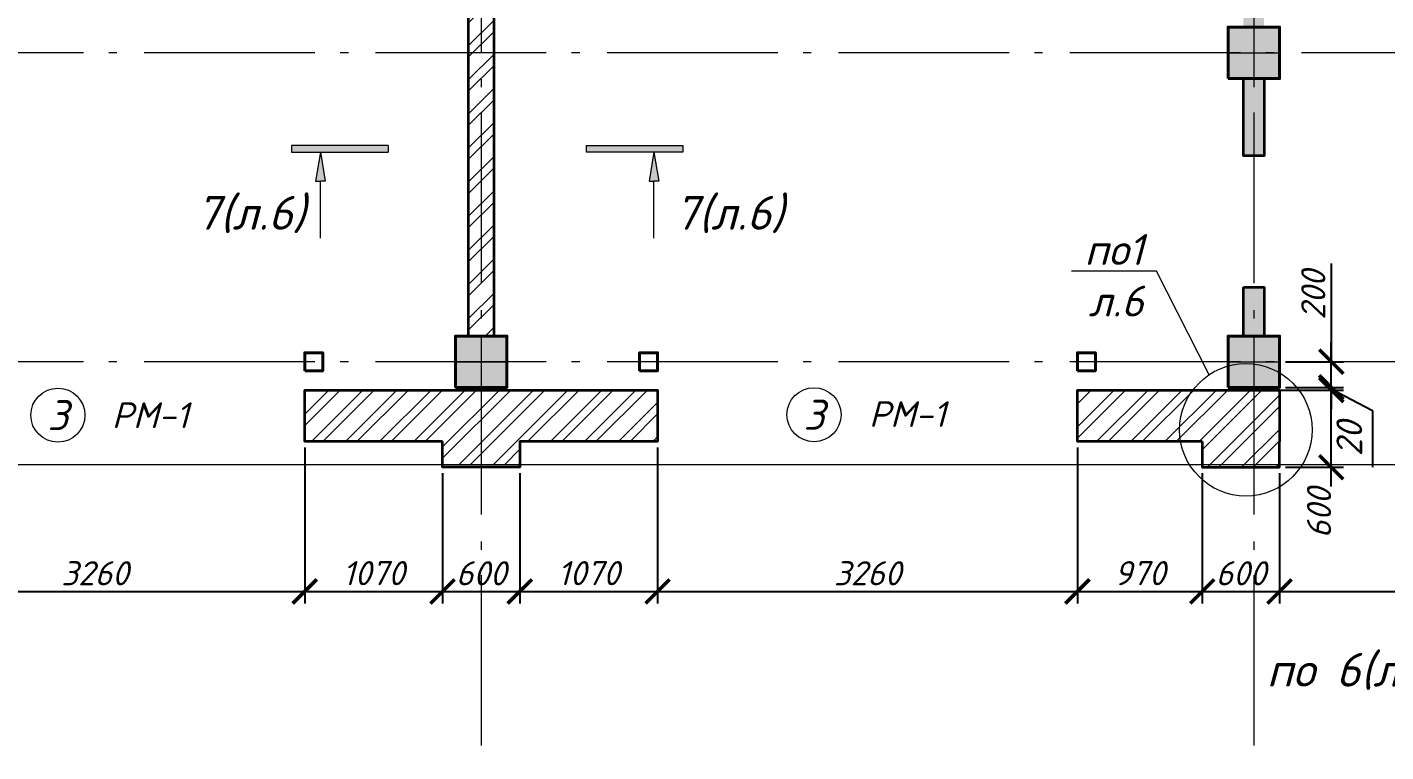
# Model space of a CAD drawing. Header units: millimetres. Extents: x -82276 to 69119, y 30132 to 86759.
# Drawn here: x 3353 to 13905, y 60424 to 66056 of the extents above; entities that cross this region are included whole.
import ezdxf
from ezdxf import colors
from ezdxf.entities.mleader import LeaderData, LeaderLine
from ezdxf.enums import TextEntityAlignment as Align
from ezdxf.math import Vec2, Vec3

# ---------------------------------------------------------------- set-up
doc = ezdxf.new("R2010")
doc.units = ezdxf.units.MM
doc.header["$MEASUREMENT"] = 0
doc.linetypes.add('Double Dashed', pattern=[1797.222233, 1325, -211.666656, 63.333344, -197.222233])
doc.layers.get('0').update_dxf_attribs({"lineweight": 5})
doc.layers.add('#Hatch', color=252, linetype='Continuous', lineweight=5, true_color=0x696969)
for name, color, linetype, lineweight in [('#Выноски', 150, 'Continuous', 15), ('#стены внутр', 152, 'Continuous', 35), ('#стены наруж', 12, 'Continuous', 35), ('k_ Рамка', 7, 'Continuous', 50), ('колонны_Ном._пера__94', 252, 'Continuous', 5), ('колонны_Ном._пера__99', 7, 'Continuous', 40), ('оси_Ном._пера__96', 7, 'Continuous', 5), ('размеры', 7, 'Continuous', 5), ('чертеж', 7, 'Continuous', 5)]:
    doc.layers.add(name, color=color, linetype=linetype, lineweight=lineweight)
doc.layers.add('колонны', color=7, linetype='Continuous')
doc.layers.add('оси', color=7, linetype='Continuous')
doc.styles.get("Standard").update_dxf_attribs({"font": 'isocpeui.ttf'})
doc.styles.add('STEP PR', font='isocpeui.ttf')
doc.styles.add('СГЕНЕРИР_СТИЛЬ_2', font='gost_2_304-81_type.ttf')
doc.dimstyles.new('SPDS', dxfattribs={"dimscale": 50, "dimtxt": 2.5, "dimasz": 2.5, "dimexe": 1.25, "dimexo": 0.625, "dimtad": 1, "dimdec": 0, "dimrnd": 0.001, "dimtxsty": 'STEP PR', "dimblk": 'ARCHTICK', "dimcen": 2.5, "dimdle": 2, "dimclrd": 256, "dimclre": 256, "dimclrt": 7, "dimadec": 0, "dimazin": 2, "dimtfac": 0.75, "dimtdec": 0, "dimtmove": 1, "dimatfit": 3, "dimfxl": 1, "dimtolj": 1, "dimarcsym": 1})
doc.dimstyles.new('STEP', dxfattribs={"dimtxt": 200, "dimasz": 150, "dimexe": 80, "dimexo": 80, "dimgap": 80, "dimtad": 1, "dimdec": 0, "dimzin": 0, "dimdsep": 46, "dimtxsty": 'Standard', "dimblk": 'ARCHTICK', "dimcen": 150, "dimdle": 80, "dimadec": 0, "dimazin": 0, "dimtfac": 1, "dimtdec": 0, "dimtofl": 0, "dimtmove": 1, "dimatfit": 3, "dimfxl": 1, "dimtolj": 1, "dimtzin": 0, "dimarcsym": 0})

# ---------------------------------------------------------------- blocks, each defined once
blk = doc.blocks.new('Колонна_15_1', base_point=(22379, 71856))
at = {"layer": 'колонны_Ном._пера__94', "linetype": 'Continuous'}
blk.add_hatch(color=256, dxfattribs=at).paths.add_polyline_path([(22179, 71647), (22579, 71647), (22579, 72047), (22179, 72047)])
at = {"layer": 'колонны_Ном._пера__94', "color": 253, "lineweight": 5, "true_color": 0xa3a3a3}
for points in [[(22379, 72047), (22379, 71647)], [(22179, 71847), (22579, 71847)]]:
    blk.add_lwpolyline(points, dxfattribs=at)
at = {"layer": 'колонны_Ном._пера__99', "linetype": 'Continuous', "flags": 128}
blk.add_lwpolyline([(22179, 71647), (22579, 71647), (22579, 72047), (22179, 72047)], close=True, dxfattribs=at)
blk = doc.blocks.new('Стандартный маркер сетки_17')
at = {"layer": 'оси_Ном._пера__96', "linetype": 'Double Dashed'}
blk.add_line((900, 0), (20403, 0), dxfattribs=at)
at = {"layer": 'оси_Ном._пера__96', "style": 'СГЕНЕРИР_СТИЛЬ_2'}
blk.add_attdef('AC_MarkerText_1', text='', height=350, rotation=90, dxfattribs=at).set_placement((21973, -122), align=Align.BOTTOM_LEFT)
blk = doc.blocks.new('_ArchTick')
at = {"color": 0, "linetype": 'ByBlock', "const_width": 0.15}
blk.add_lwpolyline([(-0.5, -0.5), (0.5, 0.5)], dxfattribs=at)
blk = doc.blocks.new('*D161')
at = {"layer": 'Defpoints', "color": 0, "transparency": 16777216}
for p in [(2249, 62836), (5509, 62836), (5509, 61671)]:
    blk.add_point(p, dxfattribs=at)
at = {"layer": 'размеры', "lineweight": -2, "transparency": 16777216}
for p, q in [((2249, 62789), (2249, 61577)), ((5509, 62789), (5509, 61577)), ((2099, 61671), (5659, 61671))]:
    blk.add_line(p, q, dxfattribs=at)
at = {"layer": 'размеры', "lineweight": -2, "transparency": 16777216, "xscale": 187.5, "yscale": 187.5, "zscale": 187.5, "rotation": 180}
blk.add_blockref('_ArchTick', (2249, 61671), dxfattribs=at)
at = {"layer": 'размеры', "lineweight": -2, "transparency": 16777216, "xscale": 187.5, "yscale": 187.5, "zscale": 187.5}
blk.add_blockref('_ArchTick', (5509, 61671), dxfattribs=at)
at = {"layer": 'размеры', "color": 7, "transparency": 16777216, "insert": (3879, 61812), "char_height": 187.5, "attachment_point": 5, "style": 'STEP PR'}
blk.add_mtext('\\A1;3260', dxfattribs=at)
blk = doc.blocks.new('*D162')
at = {"layer": 'Defpoints', "color": 0, "transparency": 16777216}
for p in [(5509, 62836), (6579, 62636), (6579, 61671)]:
    blk.add_point(p, dxfattribs=at)
at = {"layer": 'размеры', "lineweight": -2, "transparency": 16777216}
for p, q in [((5509, 62789), (5509, 61577)), ((6579, 62589), (6579, 61577)), ((5359, 61671), (6729, 61671))]:
    blk.add_line(p, q, dxfattribs=at)
at = {"layer": 'размеры', "lineweight": -2, "transparency": 16777216, "xscale": 187.5, "yscale": 187.5, "zscale": 187.5, "rotation": 180}
blk.add_blockref('_ArchTick', (5509, 61671), dxfattribs=at)
at = {"layer": 'размеры', "lineweight": -2, "transparency": 16777216, "xscale": 187.5, "yscale": 187.5, "zscale": 187.5}
blk.add_blockref('_ArchTick', (6579, 61671), dxfattribs=at)
at = {"layer": 'размеры', "color": 7, "transparency": 16777216, "insert": (6044, 61813), "char_height": 187.5, "attachment_point": 5, "style": 'STEP PR'}
blk.add_mtext('\\A1;1070', dxfattribs=at)
blk = doc.blocks.new('*D163')
at = {"layer": 'Defpoints', "color": 0, "transparency": 16777216}
for p in [(6579, 62636), (7179, 62636), (7179, 61671)]:
    blk.add_point(p, dxfattribs=at)
at = {"layer": 'размеры', "lineweight": -2, "transparency": 16777216}
for p, q in [((6579, 62589), (6579, 61577)), ((7179, 62589), (7179, 61577)), ((6429, 61671), (7329, 61671))]:
    blk.add_line(p, q, dxfattribs=at)
at = {"layer": 'размеры', "lineweight": -2, "transparency": 16777216, "xscale": 187.5, "yscale": 187.5, "zscale": 187.5, "rotation": 180}
blk.add_blockref('_ArchTick', (6579, 61671), dxfattribs=at)
at = {"layer": 'размеры', "lineweight": -2, "transparency": 16777216, "xscale": 187.5, "yscale": 187.5, "zscale": 187.5}
blk.add_blockref('_ArchTick', (7179, 61671), dxfattribs=at)
at = {"layer": 'размеры', "color": 7, "transparency": 16777216, "insert": (6879, 61812), "char_height": 187.5, "attachment_point": 5, "style": 'STEP PR'}
blk.add_mtext('\\A1;600', dxfattribs=at)
blk = doc.blocks.new('*D164')
at = {"layer": 'Defpoints', "color": 0, "transparency": 16777216}
for p in [(8249, 62836), (7179, 62636), (8249, 61671)]:
    blk.add_point(p, dxfattribs=at)
at = {"layer": 'размеры', "lineweight": -2, "transparency": 16777216}
for p, q in [((8249, 62789), (8249, 61577)), ((7179, 62589), (7179, 61577)), ((7029, 61671), (8399, 61671))]:
    blk.add_line(p, q, dxfattribs=at)
at = {"layer": 'размеры', "lineweight": -2, "transparency": 16777216, "xscale": 187.5, "yscale": 187.5, "zscale": 187.5, "rotation": 180}
blk.add_blockref('_ArchTick', (7179, 61671), dxfattribs=at)
at = {"layer": 'размеры', "lineweight": -2, "transparency": 16777216, "xscale": 187.5, "yscale": 187.5, "zscale": 187.5}
blk.add_blockref('_ArchTick', (8249, 61671), dxfattribs=at)
at = {"layer": 'размеры', "color": 7, "transparency": 16777216, "insert": (7714, 61813), "char_height": 187.5, "attachment_point": 5, "style": 'STEP PR'}
blk.add_mtext('\\A1;1070', dxfattribs=at)
blk = doc.blocks.new('*D165')
at = {"layer": 'Defpoints', "color": 0, "transparency": 16777216}
for p in [(8249, 62836), (11509, 62836), (11509, 61671)]:
    blk.add_point(p, dxfattribs=at)
at = {"layer": 'размеры', "lineweight": -2, "transparency": 16777216}
for p, q in [((8249, 62789), (8249, 61577)), ((11509, 62789), (11509, 61577)), ((8099, 61671), (11659, 61671))]:
    blk.add_line(p, q, dxfattribs=at)
at = {"layer": 'размеры', "lineweight": -2, "transparency": 16777216, "xscale": 187.5, "yscale": 187.5, "zscale": 187.5, "rotation": 180}
blk.add_blockref('_ArchTick', (8249, 61671), dxfattribs=at)
at = {"layer": 'размеры', "lineweight": -2, "transparency": 16777216, "xscale": 187.5, "yscale": 187.5, "zscale": 187.5}
blk.add_blockref('_ArchTick', (11509, 61671), dxfattribs=at)
at = {"layer": 'размеры', "color": 7, "transparency": 16777216, "insert": (9879, 61812), "char_height": 187.5, "attachment_point": 5, "style": 'STEP PR'}
blk.add_mtext('\\A1;3260', dxfattribs=at)
blk = doc.blocks.new('*D166')
at = {"layer": 'Defpoints', "color": 0, "transparency": 16777216}
for p in [(11509, 62836), (12479, 62636), (12479, 61671)]:
    blk.add_point(p, dxfattribs=at)
at = {"layer": 'размеры', "lineweight": -2, "transparency": 16777216}
for p, q in [((11509, 62789), (11509, 61577)), ((12479, 62589), (12479, 61577)), ((11359, 61671), (12629, 61671))]:
    blk.add_line(p, q, dxfattribs=at)
at = {"layer": 'размеры', "lineweight": -2, "transparency": 16777216, "xscale": 187.5, "yscale": 187.5, "zscale": 187.5, "rotation": 180}
blk.add_blockref('_ArchTick', (11509, 61671), dxfattribs=at)
at = {"layer": 'размеры', "lineweight": -2, "transparency": 16777216, "xscale": 187.5, "yscale": 187.5, "zscale": 187.5}
blk.add_blockref('_ArchTick', (12479, 61671), dxfattribs=at)
at = {"layer": 'размеры', "color": 7, "transparency": 16777216, "insert": (11994, 61813), "char_height": 187.5, "attachment_point": 5, "style": 'STEP PR'}
blk.add_mtext('\\A1;970', dxfattribs=at)
blk = doc.blocks.new('*D167')
at = {"layer": 'Defpoints', "color": 0, "transparency": 16777216}
for p in [(12479, 62636), (13079, 62636), (13079, 61671)]:
    blk.add_point(p, dxfattribs=at)
at = {"layer": 'размеры', "lineweight": -2, "transparency": 16777216}
for p, q in [((12479, 62589), (12479, 61577)), ((13079, 62589), (13079, 61577)), ((12329, 61671), (13229, 61671))]:
    blk.add_line(p, q, dxfattribs=at)
at = {"layer": 'размеры', "lineweight": -2, "transparency": 16777216, "xscale": 187.5, "yscale": 187.5, "zscale": 187.5, "rotation": 180}
blk.add_blockref('_ArchTick', (12479, 61671), dxfattribs=at)
at = {"layer": 'размеры', "lineweight": -2, "transparency": 16777216, "xscale": 187.5, "yscale": 187.5, "zscale": 187.5}
blk.add_blockref('_ArchTick', (13079, 61671), dxfattribs=at)
at = {"layer": 'размеры', "color": 7, "transparency": 16777216, "insert": (12779, 61812), "char_height": 187.5, "attachment_point": 5, "style": 'STEP PR'}
blk.add_mtext('\\A1;600', dxfattribs=at)
blk = doc.blocks.new('*D168')
at = {"layer": 'Defpoints', "color": 0, "transparency": 16777216}
for p in [(13079, 62636), (15761, 62240), (15761, 61671)]:
    blk.add_point(p, dxfattribs=at)
at = {"layer": 'размеры', "lineweight": -2, "transparency": 16777216}
for p, q in [((13079, 62589), (13079, 61577)), ((15761, 62193), (15761, 61577)), ((12929, 61671), (15911, 61671))]:
    blk.add_line(p, q, dxfattribs=at)
at = {"layer": 'размеры', "lineweight": -2, "transparency": 16777216, "xscale": 187.5, "yscale": 187.5, "zscale": 187.5, "rotation": 180}
blk.add_blockref('_ArchTick', (13079, 61671), dxfattribs=at)
at = {"layer": 'размеры', "lineweight": -2, "transparency": 16777216, "xscale": 187.5, "yscale": 187.5, "zscale": 187.5}
blk.add_blockref('_ArchTick', (15761, 61671), dxfattribs=at)
at = {"layer": 'размеры', "color": 7, "transparency": 16777216, "insert": (14420, 61812), "char_height": 187.5, "attachment_point": 5, "style": 'STEP PR'}
blk.add_mtext('\\A1;2682', dxfattribs=at)
blk = doc.blocks.new('*D224')
at = {"layer": 'Defpoints', "color": 0, "transparency": 16777216}
for p in [(11509, 63236), (13481, 63236), (13079, 62636)]:
    blk.add_point(p, dxfattribs=at)
at = {"layer": 'размеры', "lineweight": -2, "transparency": 16777216}
for p, q in [((13481, 62486), (13481, 63386)), ((11556, 63236), (13575, 63236)), ((13126, 62636), (13575, 62636))]:
    blk.add_line(p, q, dxfattribs=at)
at = {"layer": 'размеры', "lineweight": -2, "transparency": 16777216, "xscale": 187.5, "yscale": 187.5, "zscale": 187.5}
for p, rotation in [((13481, 63236), 90), ((13481, 62636), 270)]:
    blk.add_blockref('_ArchTick', p, dxfattribs=dict(at, rotation=rotation))
at = {"layer": 'размеры', "color": 7, "transparency": 16777216, "insert": (13386, 62280), "char_height": 187.5, "attachment_point": 5, "rotation": 90, "style": 'STEP PR'}
blk.add_mtext('\\A1;600', dxfattribs=at)
blk = doc.blocks.new('*D225')
at = {"layer": 'Defpoints', "color": 0, "transparency": 16777216}
for p in [(13079, 63456), (13481, 63456), (13079, 63256)]:
    blk.add_point(p, dxfattribs=at)
at = {"layer": 'размеры', "lineweight": -2, "transparency": 16777216}
for p, q in [((13481, 64220), (13481, 63456)), ((13481, 63106), (13481, 63606)), ((13126, 63456), (13575, 63456)), ((13126, 63256), (13575, 63256))]:
    blk.add_line(p, q, dxfattribs=at)
at = {"layer": 'размеры', "lineweight": -2, "transparency": 16777216, "xscale": 187.5, "yscale": 187.5, "zscale": 187.5}
for p, rotation in [((13481, 63456), 90), ((13481, 63256), 270)]:
    blk.add_blockref('_ArchTick', p, dxfattribs=dict(at, rotation=rotation))
at = {"layer": 'размеры', "color": 7, "transparency": 16777216, "insert": (13341, 63974), "char_height": 187.5, "attachment_point": 5, "rotation": 90, "style": 'STEP PR'}
blk.add_mtext('\\A1;200', dxfattribs=at)
blk = doc.blocks.new('*U269')
at = {"color": 0, "linetype": 'ByBlock', "lineweight": -2}
blk.add_circle((0, 0), 6, dxfattribs=at)
blk.add_attdef('Узел', text='', height=4, dxfattribs=at).set_placement((0, 0), align=Align.MIDDLE_CENTER)
blk = doc.blocks.new('_None')
blk = doc.blocks.new('*U276')
at = {"ltscale": 100}
h = blk.add_hatch(color=256, dxfattribs=at)
h.dxf.hatch_style = 1
h.paths.add_polyline_path([(-335, 770), (-335, 700), (665, 700), (665, 770)])
h = blk.add_hatch(color=256, dxfattribs=at)
h.dxf.hatch_style = 1
h.paths.add_polyline_path([(-85, 400), (-35, 400), (15, 400), (-35, 700)])
at = {"linetype": 'Continuous', "ltscale": 100}
for p, q in [((-335, 770), (-335, 700)), ((665, 770), (-335, 770)), ((-335, 700), (665, 700)), ((-35, 700), (-85, 400)), ((-35, 700), (15, 400)), ((-85, 400), (-35, 400)), ((15, 400), (-35, 400))]:
    blk.add_line(p, q, dxfattribs=at)
blk.add_lwpolyline([(665, 770), (665, 700)], dxfattribs=at)
at = {"linetype": 'Continuous', "ltscale": 100, "extrusion": (-1, 1e-16, 0), "elevation": 35}
blk.add_lwpolyline([(190, 0), (-400, 0)], dxfattribs=at)
at = {"ltscale": 100, "style": 'STEP PR'}
blk.add_attdef('Nh', text='', height=350, dxfattribs=at).set_placement((-192, -102), align=Align.RIGHT)
blk = doc.blocks.new('*D283')
at = {"layer": 'Defpoints', "color": 0, "transparency": 16777216}
for p in [(13079, 63256), (13079, 63236), (13481, 63256)]:
    blk.add_point(p, dxfattribs=at)
at = {"layer": 'размеры', "color": 0, "lineweight": -2, "transparency": 16777216}
for p, q in [((13481, 63256), (13481, 63406)), ((13159, 63256), (13561, 63256)), ((13159, 63236), (13561, 63236)), ((13481, 63236), (13481, 63256)), ((13481, 63246), (13801, 63076)), ((13481, 63236), (13481, 63086)), ((13801, 63076), (13801, 62637))]:
    blk.add_line(p, q, dxfattribs=at)
at = {"layer": 'размеры', "color": 0, "lineweight": -2, "transparency": 16777216, "xscale": 150, "yscale": 150, "zscale": 150}
for p, rotation in [((13481, 63256), 270), ((13481, 63236), 90)]:
    blk.add_blockref('_ArchTick', p, dxfattribs=dict(at, rotation=rotation))
at = {"layer": 'размеры', "color": 0, "transparency": 16777216, "insert": (13621, 62857), "char_height": 200, "attachment_point": 5, "rotation": 90}
blk.add_mtext('\\A1;20', dxfattribs=at)
blk = doc.blocks.new('*U277')
at = {"ltscale": 100}
h = blk.add_hatch(color=256, dxfattribs=at)
h.dxf.hatch_style = 1
h.paths.add_polyline_path([(665, 770), (665, 700), (1665, 700), (1665, 770)])
h = blk.add_hatch(color=256, dxfattribs=at)
h.dxf.hatch_style = 1
h.paths.add_polyline_path([(1415, 400), (1365, 400), (1315, 400), (1365, 700)])
at = {"linetype": 'Continuous', "ltscale": 100}
for p, q in [((665, 770), (1665, 770)), ((1665, 770), (1665, 700)), ((1665, 700), (665, 700)), ((1365, 700), (1315, 400)), ((1365, 700), (1415, 400)), ((1315, 400), (1365, 400)), ((1415, 400), (1365, 400))]:
    blk.add_line(p, q, dxfattribs=at)
blk.add_lwpolyline([(665, 770), (665, 700)], dxfattribs=at)
at = {"linetype": 'Continuous', "ltscale": 100, "extrusion": (1, 1e-16, 0), "elevation": 1365}
blk.add_lwpolyline([(-190, 0), (400, 0)], dxfattribs=at)
at = {"ltscale": 100, "style": 'STEP PR'}
blk.add_attdef('Nh', text='', height=350, dxfattribs=at).set_placement((1799, -102), align=Align.RIGHT)

msp = doc.modelspace()

# ---------------------------------------------------------------- hatches: boundary and pattern name
at = {"layer": '#Hatch'}
h = msp.add_hatch(dxfattribs=at)
h.set_pattern_fill('ANSI32', color=256, scale=500)
h.paths.add_polyline_path([(6879, 65855.7), (6979, 65855.7), (6979, 67455.7), (6879, 67455.7)])
h.paths.add_polyline_path([(6779, 65855.7), (6879, 65855.7), (6879, 67455.7), (6779, 67455.7)])
h.paths.add_polyline_path([(6779, 63655.7), (6879, 63655.7), (6879, 65855.7), (6779, 65855.7)])
h.paths.add_polyline_path([(6879, 63655.7), (6979, 63655.7), (6979, 65855.7), (6879, 65855.7)])
h = msp.add_hatch(dxfattribs=at)
h.set_pattern_fill('ANSI32', color=256, scale=500)
h.paths.add_polyline_path([(8249, 62835.7), (8249, 63235.7), (6879, 63235.7), (6879, 62655.7), (7179, 62655.7), (7179, 62835.7)])
h.paths.add_polyline_path([(6879, 63235.7), (5508.7, 63235.7), (5508.7, 62835.7), (6579, 62835.7), (6579, 62655.7), (6879, 62655.7)])
h = msp.add_hatch(dxfattribs=at)
h.set_pattern_fill('ANSI32', color=256, scale=500)
h.paths.add_polyline_path([(13079, 63235.7), (11509, 63235.7), (11509, 62835.7), (12479, 62835.7), (12479, 62655.7), (13079, 62655.7), (13079, 62835.7)])
h.paths.add_polyline_path([(13079, 62655.7), (12479, 62655.7), (12479, 62635.7), (13079, 62635.7)])
at = {"layer": 'колонны_Ном._пера__94', "linetype": 'Continuous', "true_color": 0x737373}
h = msp.add_hatch(color=8, dxfattribs=at)
h.paths.add_polyline_path([(12799, 71155.7), (12959, 71155.7), (12959, 71655.7), (12799, 71655.7)])
h.paths.add_polyline_path([(12959, 64035), (12799, 64035), (12799, 63655.7), (12959, 63655.7)])
h.paths.add_polyline_path([(12799, 66054.8), (12959, 66054.8), (12959, 70335.7), (12799, 70335.7)])
h.paths.add_polyline_path([(12959, 65654.2), (12799, 65654.2), (12799, 65055.7), (12959, 65055.7)])

# ---------------------------------------------------------------- linework, layer by layer
at = {"layer": '#Выноски'}
msp.add_circle((12817.7, 62926.6), 514.3, dxfattribs=at)
at = {"layer": '#стены внутр'}
msp.add_lwpolyline([(6779, 63655.7), (6979, 63655.7), (6979, 67455.7), (6779, 67455.7)], close=True, dxfattribs=at)
for points in [[(12959, 65655.7), (12959, 65055.7), (12799, 65055.7), (12799, 65655.7)], [(12799, 64035.7), (12959, 64035.7), (12959, 63655.7), (12799, 63655.7), (12799, 64035.7)]]:
    msp.add_lwpolyline(points, dxfattribs=at)
at = {"layer": '#стены наруж'}
for points in [[(6579, 62835.7), (5508.7, 62835.7), (5508.7, 63235.7), (8249, 63235.7), (8249, 62835.7), (7179, 62835.7), (7179, 62635.7), (6579, 62635.7), (6579, 62835.7)], [(12479, 62835.7), (11509, 62835.7), (11509, 63235.7), (13079, 63235.7), (13079, 62835.7)], [(12479, 62835.7), (12479, 62635.7), (13079, 62635.7), (13079, 62835.7)]]:
    msp.add_lwpolyline(points, dxfattribs=at)
at = {"layer": 'колонны_Ном._пера__99', "linetype": 'Continuous', "flags": 128}
for points in [[(5509, 63385.7), (5649, 63385.7), (5649, 63525.7), (5509, 63525.7)], [(8109, 63385.7), (8249, 63385.7), (8249, 63525.7), (8109, 63525.7)], [(11509, 63385.7), (11649, 63385.7), (11649, 63525.7), (11509, 63525.7)]]:
    msp.add_lwpolyline(points, close=True, dxfattribs=at)
at = {"layer": 'оси_Ном._пера__96', "linetype": 'Double Dashed'}
for p, q in [((25356.7, 65855.7), (-47112.2, 65855.7)), ((25356.7, 63455.7), (-47112.2, 63455.7))]:
    msp.add_line(p, q, dxfattribs=at)
at = {"layer": 'чертеж', "color": 5, "lineweight": 0}
msp.add_lwpolyline([(-14921, 69540.5), (-14921, 72504.6), (23029, 72505.9), (23029, 56585.7), (15720.8, 56585.7), (15720.6, 62655.7), (-14921, 62655.7), (-14921, 69540.5)], dxfattribs=at)

# ---------------------------------------------------------------- block references
at = {"layer": '#Выноски', "xscale": 0.75, "yscale": 0.75, "zscale": 0.75}
for p, values in [((5657.3, 64558.3), {'Nh': '7(л.6)'}), ((14514.8, 61007.9), {'Nh': 'по 6(л.6)'})]:
    msp.add_blockref('*U276', p, dxfattribs=at).add_auto_attribs(values)
at = {"layer": '#Выноски'}
ref = msp.add_blockref('*U277', (7196.4, 64558.3), dxfattribs=dict(at, xscale=0.75, yscale=0.75, zscale=0.75))
ref.add_attrib('Nh', '7(л.6)', dxfattribs={"layer": '0', "ltscale": 100, "height": 262.5, "style": 'STEP PR'}).set_placement((9229.3, 64481.9), align=Align.RIGHT)
at = {"layer": 'колонны'}
for p in [(12879, 65864.6), (6879, 63464.6), (12879, 63464.6)]:
    msp.add_blockref('Колонна_15_1', p, dxfattribs=at)
at = {"layer": 'оси', "color": 251, "lineweight": 5, "zscale": 1000, "rotation": 270}
for p in [(6879, 73481.1), (12879, 73481.1)]:
    msp.add_blockref('Стандартный маркер сетки_17', p, dxfattribs=at)
at = {"layer": 'размеры'}
ref = msp.add_blockref('*U269', (3591.8, 63040.7), dxfattribs=dict(at, xscale=35, yscale=35, zscale=35))
ref.add_attrib('Узел', '3', dxfattribs={"layer": '0', "color": 0, "linetype": 'ByBlock', "lineweight": -2, "height": 233.3}).set_placement((3591.8, 63040.7), align=Align.MIDDLE_CENTER)
ref = msp.add_blockref('*U269', (9463.8, 63043.8), dxfattribs=dict(at, xscale=35, yscale=35, zscale=35))
ref.add_attrib('Узел', '3', dxfattribs={"layer": '0', "color": 0, "linetype": 'ByBlock', "lineweight": -2, "height": 233.3}).set_placement((9463.8, 63043.8), align=Align.MIDDLE_CENTER)

# ---------------------------------------------------------------- texts
at = {"layer": 'k_ Рамка', "color": 7, "style": 'STEP PR'}
for p in [(4010.2, 62940.1), (9889.9, 62948.6)]:
    msp.add_text('РМ-1', height=200, dxfattribs=at).set_placement(p)

# ---------------------------------------------------------------- dimensions: what is measured, and where the dimension line sits
at = {"layer": 'размеры'}
for base, p1, p2, picture, middle in [((13481.1, 63455.7), (13079, 63255.7), (13079, 63455.7), '*D225', (13677.2, 63973.5)), ((13481.1, 63235.7), (13079, 62635.7), (11509, 63235.7), '*D224', (13526.6, 62280.5))]:
    dim = msp.add_linear_dim(base=base, p1=p1, p2=p2, angle=90, dimstyle='SPDS', override={"dimscale": 75, "dimtxsty": 'STEP PR'}, dxfattribs=at)
    dim.commit()
    dim.dimension.update_dxf_attribs({"geometry": picture, "text_midpoint": middle, "dimtype": 160})
dim = msp.add_linear_dim(base=(13481.1, 63255.7), p1=(13079, 63235.7), p2=(13079, 63255.7), angle=90, dimstyle='STEP', dxfattribs=at)
dim.commit()
dim.dimension.update_dxf_attribs({"geometry": '*D283', "text_midpoint": (13801.1, 62996.5), "dimtype": 160})
for base, p1, p2, picture, middle in [((5508.7, 61671), (2249, 62835.7), (5508.7, 62835.7), '*D161', (3878.8, 61811.6)), ((6579, 61671), (5508.7, 62835.7), (6579, 62635.7), '*D162', (6043.8, 61812.8)), ((8249, 61671), (7179, 62635.7), (8249, 62835.7), '*D164', (7714, 61812.8)), ((11509, 61671), (8249, 62835.7), (11509, 62835.7), '*D165', (9879, 61811.6)), ((12479, 61671), (11509, 62835.7), (12479, 62635.7), '*D166', (11994, 61812.8)), ((7179, 61671), (6579, 62635.7), (7179, 62635.7), '*D163', (6879, 61811.6)), ((13079, 61671), (12479, 62635.7), (13079, 62635.7), '*D167', (12779, 61811.6)), ((15761.4, 61670.9), (13079, 62635.7), (15761.4, 62239.9), '*D168', (14420.2, 61811.5))]:
    dim = msp.add_linear_dim(base=base, p1=p1, p2=p2, dimstyle='SPDS', override={"dimscale": 75, "dimtxsty": 'STEP PR'}, dxfattribs=at)
    dim.commit()
    dim.dimension.update_dxf_attribs({"geometry": picture, "text_midpoint": middle})

# ---------------------------------------------------------------- leaders
at = {"layer": '#Выноски'}
ml = msp.add_multileader_mtext('Standard', dxfattribs=at)
ml.set_content('\\A1;по1\\Pл.6', color=256, style='STEP PR')
ml.set_leader_properties(color=256, linetype='ByLayer', lineweight=-1)
ml.set_arrow_properties(name='NONE')
ml.build(insert=Vec2(0, 0))
ml.multileader.update_dxf_attribs({"text_left_attachment_type": 6, "text_right_attachment_type": 6, "dogleg_length": 0, "arrow_head_size": 240})
ctx = ml.context
ctx.base_point, ctx.char_height, ctx.arrow_head_size, ctx.landing_gap_size, ctx.plane_origin = Vec3(11438.2, 64159.6), 240, 240, 100, Vec3(17228.5, 50351.4)
ctx.left_attachment, ctx.right_attachment, ctx.text_align_type = 6, 6, 2
notes = []
notes.append((ctx, [(1, (1, 1, 0), (12123.4, 64159.6), (-1, 0), 0, [(0, [(12532.7, 63354.2)], 0, [])])]))
ctx.mtext.insert, ctx.mtext.rotation, ctx.mtext.width, ctx.mtext.defined_height, ctx.mtext.alignment, ctx.mtext.flow_direction = Vec3(12023.4, 64447.6), 6.2831853, 555.049, 247, 3, 5
for ctx, leaders in notes:
    for number, flags, end, landing, length, lines in leaders:
        leader = LeaderData()
        leader.index, (leader.has_last_leader_line, leader.has_dogleg_vector, leader.attachment_direction) = number, flags
        leader.last_leader_point, leader.dogleg_vector, leader.dogleg_length = Vec3(end), Vec3(landing), length
        for number, points, colour, breaks in lines:
            line = LeaderLine()
            line.index, line.vertices, line.color, line.breaks = number, Vec3.list(points), colors.encode_raw_color(colour), breaks
            leader.lines.append(line)
        ctx.leaders.append(leader)

doc.saveas('drawing.dxf')
